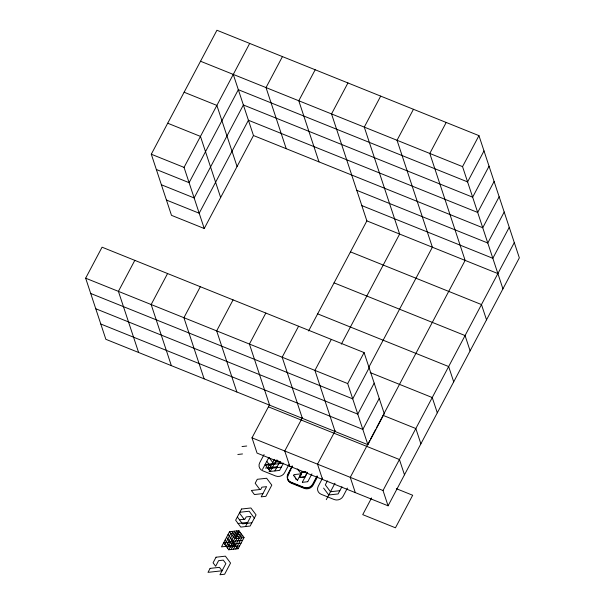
<?xml version="1.0" encoding="UTF-8"?>
<svg xmlns="http://www.w3.org/2000/svg" width="605" height="605" viewBox="0 0 605 605"><rect width="100%" height="100%" fill="white"/><g stroke="black" fill="none" stroke-linecap="round" stroke-linejoin="round"><path stroke-width="0.91" d="M293.659 475.114L294.053 474.615L300.458 473.897M300.73 474.229L297.524 480.279M85.66 278.187L102.064 247.195L364.089 352.579L384.281 413.691L367.87 444.683L105.852 339.307L85.66 278.187L347.678 383.57L367.87 444.683M233.28 74.415L253.472 135.528L204.24 228.509L171.487 215.335L151.295 154.222L216.93 30.25L478.956 135.633L519.34 257.859L388.07 505.803L257.057 453.107L252.005 437.831L269.717 404.39M134.817 260.369L118.406 291.36L138.606 352.473M204.24 228.509L184.049 167.388L249.684 43.424M167.57 273.543L151.159 304.534L171.359 365.647M282.437 56.598L266.026 87.589L286.226 148.701M200.323 286.717L183.912 317.708L204.112 378.821M315.19 69.764L298.779 100.763L318.979 161.875M233.076 299.883L216.666 330.882L236.865 391.995M347.943 82.938L331.532 113.929L366.872 220.885L308.58 330.988M265.829 313.057L249.419 344.048L269.611 405.168M380.696 96.112L364.286 127.103L399.625 234.059L341.333 344.162M298.583 326.231L282.172 357.222L302.364 418.342M413.449 109.286L397.039 140.277L432.378 247.226L368.899 367.122M264.067 454.529L259.711 462.749A6.716 6.05 -18.3 0 0 262.683 470.773L275.661 475.991A6.716 6.05 -18.3 0 0 284.584 472.755L288.94 464.534M238.128 548.735L232.97 541.846L223.608 542.889L228.766 549.779L238.128 548.735L244.049 537.558L238.884 530.668L229.529 531.712L221.506 546.86L235.549 545.286M262.494 469.45L268.9 457.35L274.057 464.239M331.336 339.405L314.925 370.396L335.117 431.509M446.203 122.46L429.792 153.451L465.132 260.4L376.605 427.599M224.901 544.613L230.815 533.436L240.177 532.392M226.187 546.338L232.108 535.16L241.463 534.109M267.66 468.005L269.376 464.761M227.48 548.054L233.394 536.877L242.756 535.833M268.953 469.73L274.451 459.346M228.766 549.779L238.884 530.668M276.16 460.269L270.246 471.446L265.081 464.564L275.6 463.385M231.11 549.521L237.024 538.337L231.866 531.455M302.462 417.563L284.758 451.005L289.81 466.281M233.447 549.257L239.368 538.079L234.203 531.19M245.464 526.569L250.856 516.383L246.174 516.904L244.98 519.158L239.451 519.778M274.92 470.924L279.79 461.728M235.791 548.992L241.705 537.815L236.547 530.933M292.23 465.858L287.882 474.078A6.716 6.05 -18.3 0 0 290.846 482.102L303.823 487.32A6.716 6.05 -18.3 0 0 312.747 484.083L317.103 475.863M292.389 466.326L288.033 474.547A6.716 6.05 -18.3 0 0 291.005 482.571L303.975 487.789A6.716 6.05 -18.3 0 0 312.906 484.552L317.254 476.332M288.661 474.305L289.53 472.664M290.4 471.015L290.839 470.198M292.139 467.733L292.578 466.909M347.678 383.57L364.089 352.579M502.936 288.85L462.545 166.625L478.956 135.633M301.146 473.443L302.039 471.87L304.92 471.529M299.316 477.3L302.084 472.074M299.377 477.474L302.145 472.248M305.011 476.748L307.378 472.271M302.334 482.208L307.529 472.392M307.816 481.625L311.93 473.859M335.215 430.737L317.512 464.179L322.563 479.455M369.133 367.855L352.723 398.846L90.705 293.47M484 150.91L467.589 181.901L238.325 89.691L189.1 182.672L156.347 169.498M317.451 476.906L313.095 485.127A6.716 6.05 -18.3 0 1 304.164 488.364L291.194 483.145A6.716 6.05 -18.3 0 1 288.222 475.129M322.586 478.063L318.23 486.284A6.716 6.05 -18.3 0 0 321.202 494.308L334.172 499.526A6.716 6.05 -18.3 0 0 343.103 496.289L347.452 488.069M374.185 383.131L357.774 414.13L95.756 308.747M489.052 166.186L472.641 197.177L243.376 104.975L194.145 197.948L161.391 184.775M327.418 480.884L325.316 484.855L330.474 491.736L339.836 490.693M379.229 398.415L362.826 429.406L100.801 324.023M494.096 181.47L477.693 212.461L248.421 120.251L199.196 213.225L166.443 200.058M326.276 499.67L334.988 483.214M341.938 486.723L338.119 493.937L328.757 494.981L323.599 488.099M369.7 440.644L350.265 477.345L355.316 492.629M370.562 439.018L375.743 429.225M499.148 196.746L482.737 227.737L253.472 135.528M504.199 212.022L487.789 243.013L356.776 190.325M509.244 227.306L492.833 258.297L361.828 205.602M371.568 497.953L362.735 514.643L395.451 527.802L412.686 495.253L396.328 488.674M388.07 505.803L383.018 490.519L514.295 242.582M307.642 481.739L302.417 482.329M242.03 446.543L246.711 446.021M237.826 454.476L242.507 453.954M273.823 460.534L277.362 460.14M275.638 461.26L278.444 460.95M275.109 462.25L280.728 461.623M265.55 465.192L283.42 463.188L279.601 470.403L269.089 471.575M265.429 468.066L277.128 466.757M268.128 468.633L281.317 467.158M302.167 472.021L305.843 471.613M302.22 472.195L305.676 471.809M294.975 476.09L294.181 476.891M300.564 475.469L300.98 475.424M299.407 477.413L304.928 476.8M299.467 477.595L304.988 476.974M262.918 493.597L254.41 494.542L251.362 490.473L260.725 489.43L261.912 487.176L266.593 486.654L261.201 496.841L265.882 496.312L271.804 485.134L266.639 478.252L257.276 479.296L255.181 483.266L259.87 489.521M239.822 512.269L249.184 511.225L254.342 518.107M238.067 523.469L247.672 522.395M251.862 522.796L242.499 523.847L237.341 516.957M244.049 537.558L234.687 538.601L229.529 531.712M242.567 540.348L233.205 541.399L228.047 534.51M241.085 543.146L231.73 544.19L226.565 537.3M239.61 545.937L230.248 546.988L225.09 540.099M200.527 61.241L462.545 166.625M184.117 92.232L216.87 105.406L237.062 166.519M167.706 123.223L200.459 136.397L220.651 197.517M366.872 220.885L497.885 273.573M151.295 154.222L184.049 167.388M350.469 251.877L481.474 304.565L486.526 319.848M334.058 282.868L465.064 335.556L470.115 350.839M317.648 313.859L448.653 366.554L453.705 381.831M370.192 372.582L432.25 397.545L437.294 412.822M383.086 415.363L415.839 428.537L420.883 443.813M268.416 406.84L399.429 459.528L404.473 474.804M252.005 437.831L383.018 490.519M300.685 473.511L301.086 473.518L297.206 468.875M300.435 474.244L300.874 474.827M293.675 475.364L297.365 480.294M295.565 478.744L296.026 479.357M266.797 461.32L271.963 468.202M239.436 512.995L244.133 519.249M210.109 568.39L208.007 572.353L222.05 570.787L219.471 567.339L210.109 568.39M216.03 557.213L213.066 562.801L215.652 566.242L218.609 560.654L223.29 560.132L225.869 563.573L219.948 574.75L224.629 574.228L230.55 563.051L225.385 556.161L216.03 557.213M241.539 509.024L235.625 520.202L240.782 527.091L250.145 526.04L256.059 514.863L250.901 507.981L241.539 509.024"/></g></svg>
